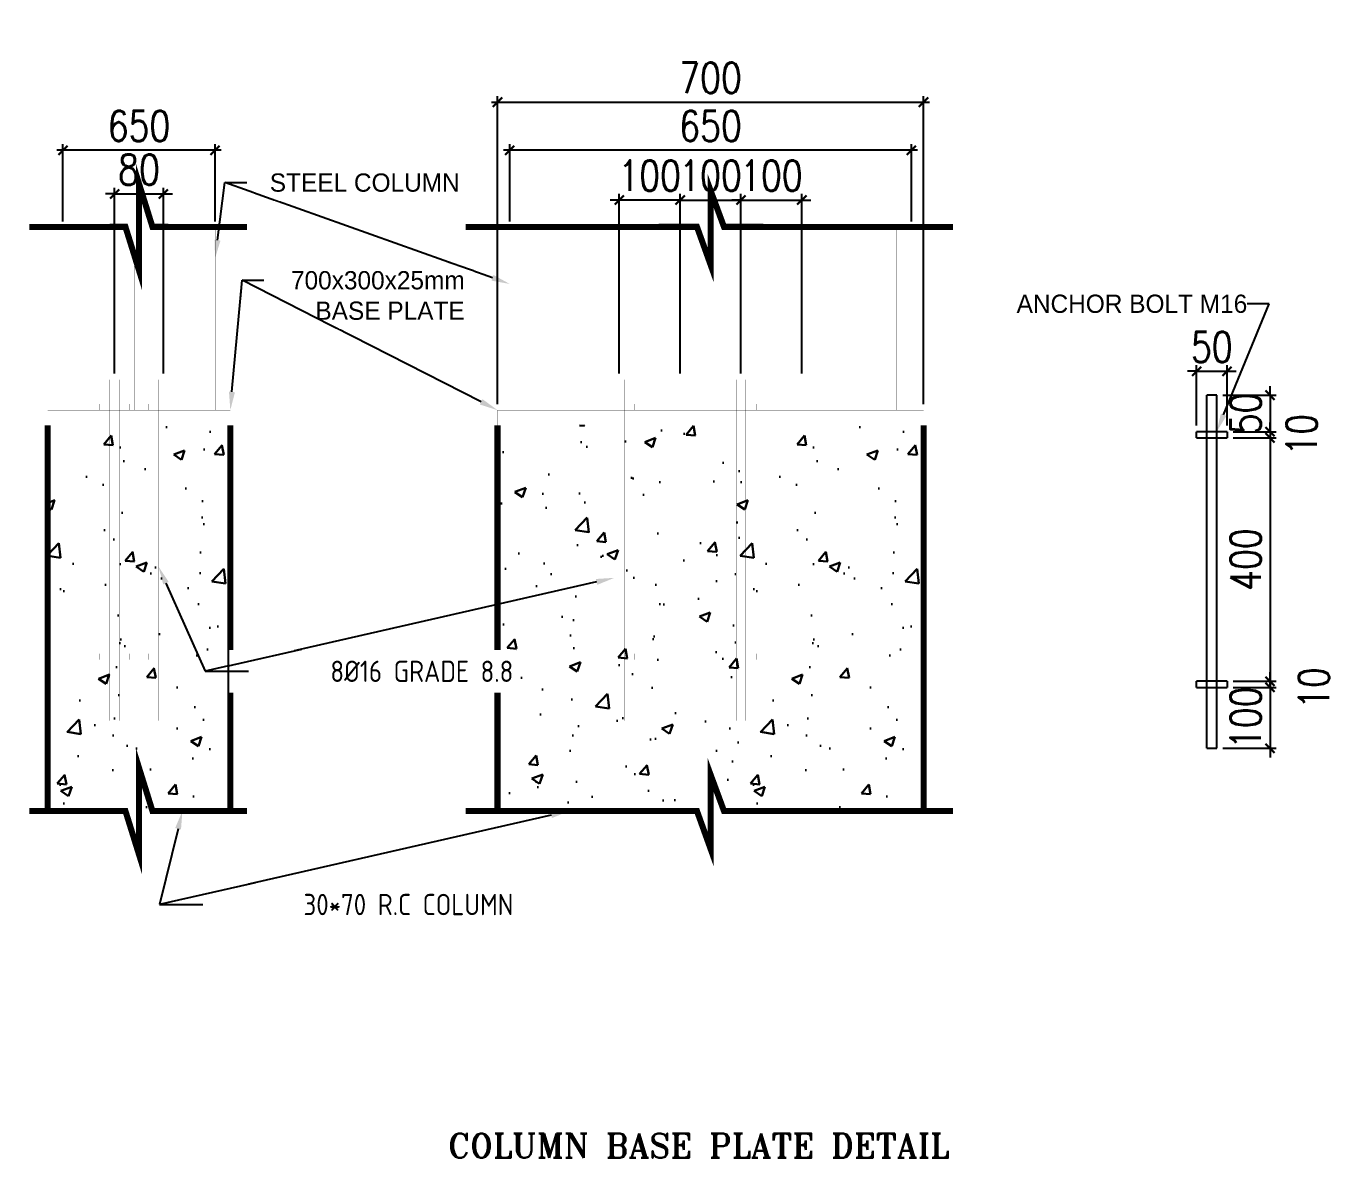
# Model space of a CAD drawing. Header units: millimetres. Extents: x -388065 to 2372687422, y -192755 to 667797.
# Drawn here: x 46190 to 48339, y -21024 to -19165 of the extents above; entities that cross this region are included whole.
import ezdxf
from ezdxf import colors
from ezdxf.entities.mleader import LeaderData, LeaderLine
from ezdxf.math import Vec2, Vec3

# ---------------------------------------------------------------- set-up
doc = ezdxf.new("R2010")
doc.units = ezdxf.units.MM
doc.linetypes.add('DASHDOTED', pattern=[110, 50, -25, 10, -25])
doc.layers.add('BEAMS', color=6, linetype='Continuous', lineweight=30)
doc.layers.add('TEXT', color=7, linetype='Continuous', lineweight=13)
doc.layers.add('BRAC', color=5, linetype='Continuous')
doc.styles.add('DIM', font='ROMANS.SHX', dxfattribs={"width": 0.8})
doc.styles.add('ROMANT', font='romant.shx')
doc.dimstyles.new('D100-1-20', dxfattribs={"dimtxt": 50, "dimasz": 15, "dimexe": 10, "dimexo": 10, "dimgap": 15, "dimtad": 1, "dimdec": 0, "dimzin": 13, "dimdsep": 46, "dimtxsty": 'DIM', "dimblk1": 'OBLIQUE', "dimblk2": 'OBLIQUE', "dimsah": 1, "dimcen": 0, "dimdle": 10, "dimclrd": 8, "dimclre": 8, "dimclrt": 6, "dimadec": 0, "dimazin": 0, "dimtfac": 1, "dimtdec": 0, "dimtix": 1, "dimtmove": 2, "dimatfit": 3, "dimldrblk": 'OBLIQUE', "dimfxl": 1, "dimtolj": 1, "dimtzin": 13, "dimarcsym": 0})

# ---------------------------------------------------------------- blocks, each defined once
blk = doc.blocks.new('_OBLIQUE')
at = {"color": 0, "linetype": 'ByBlock'}
blk.add_line((-0.5, -0.5), (0.5, 0.5), dxfattribs=at)
blk = doc.blocks.new('*D410')
at = {"layer": 'BEAMS', "color": 8, "lineweight": -2, "transparency": 16777216}
for p, q in [((48234, -19771.7), (48234, -19756.7)), ((48156.4, -19771.7), (48244, -19771.7)), ((48234, -19771.7), (48234, -19831.7)), ((48173.4, -19831.7), (48244, -19831.7)), ((48234, -19831.7), (48234, -19846.7))]:
    blk.add_line(p, q, dxfattribs=at)
at = {"layer": 'Defpoints', "color": 0, "transparency": 16777216}
for p in [(48146.4, -19771.7), (48163.4, -19831.7), (48234, -19831.7)]:
    blk.add_point(p, dxfattribs=at)
at = {"layer": 'BEAMS', "color": 8, "lineweight": -2, "transparency": 16777216, "xscale": 15, "yscale": 15, "zscale": 15}
for p, rotation in [((48234, -19771.7), 270), ((48234, -19831.7), 90)]:
    blk.add_blockref('_OBLIQUE', p, dxfattribs=dict(at, rotation=rotation))
at = {"layer": 'BEAMS', "color": 6, "transparency": 16777216, "insert": (48194, -19801.7), "char_height": 50, "attachment_point": 5, "rotation": 90, "style": 'DIM'}
blk.add_mtext('\\A1;50', dxfattribs=at)
blk = doc.blocks.new('*D411')
at = {"layer": 'BEAMS', "color": 8, "lineweight": -2, "transparency": 16777216}
for p, q in [((48234, -19831.7), (48234, -19816.7)), ((48173.4, -19831.7), (48244, -19831.7)), ((48173.4, -19841.7), (48244, -19841.7)), ((48234, -19831.7), (48234, -19841.7)), ((48234, -19841.7), (48234, -19856.7))]:
    blk.add_line(p, q, dxfattribs=at)
at = {"layer": 'Defpoints', "color": 0, "transparency": 16777216}
for p in [(48163.4, -19831.7), (48163.4, -19841.7), (48234, -19841.7)]:
    blk.add_point(p, dxfattribs=at)
at = {"layer": 'BEAMS', "color": 8, "lineweight": -2, "transparency": 16777216, "xscale": 15, "yscale": 15, "zscale": 15}
for p, rotation in [((48234, -19831.7), 270), ((48234, -19841.7), 90)]:
    blk.add_blockref('_OBLIQUE', p, dxfattribs=dict(at, rotation=rotation))
at = {"layer": 'BEAMS', "color": 6, "transparency": 16777216, "insert": (48285.9, -19836.7), "char_height": 50, "attachment_point": 5, "rotation": 90, "style": 'DIM'}
blk.add_mtext('\\A1;10', dxfattribs=at)
blk = doc.blocks.new('*D412')
at = {"layer": 'BEAMS', "color": 8, "lineweight": -2, "transparency": 16777216}
for p, q in [((48173.4, -19841.7), (48244, -19841.7)), ((48234, -19831.7), (48234, -20251.7)), ((48173.4, -20241.7), (48244, -20241.7))]:
    blk.add_line(p, q, dxfattribs=at)
at = {"layer": 'Defpoints', "color": 0, "transparency": 16777216}
for p in [(48163.4, -19841.7), (48163.4, -20241.7), (48234, -20241.7)]:
    blk.add_point(p, dxfattribs=at)
at = {"layer": 'BEAMS', "color": 8, "lineweight": -2, "transparency": 16777216, "xscale": 15, "yscale": 15, "zscale": 15}
for p, rotation in [((48234, -19841.7), 90), ((48234, -20241.7), 270)]:
    blk.add_blockref('_OBLIQUE', p, dxfattribs=dict(at, rotation=rotation))
at = {"layer": 'BEAMS', "color": 6, "transparency": 16777216, "insert": (48194, -20041.7), "char_height": 50, "attachment_point": 5, "rotation": 90, "style": 'DIM'}
blk.add_mtext('\\A1;400', dxfattribs=at)
blk = doc.blocks.new('*D413')
at = {"layer": 'BEAMS', "color": 8, "lineweight": -2, "transparency": 16777216}
for p, q in [((48234, -20241.7), (48234, -20226.7)), ((48173.4, -20241.7), (48244, -20241.7)), ((48173.4, -20251.7), (48244, -20251.7)), ((48234, -20241.7), (48234, -20251.7)), ((48234, -20251.7), (48234, -20266.7))]:
    blk.add_line(p, q, dxfattribs=at)
at = {"layer": 'Defpoints', "color": 0, "transparency": 16777216}
for p in [(48163.4, -20241.7), (48163.4, -20251.7), (48234, -20251.7)]:
    blk.add_point(p, dxfattribs=at)
at = {"layer": 'BEAMS', "color": 8, "lineweight": -2, "transparency": 16777216, "xscale": 15, "yscale": 15, "zscale": 15}
for p, rotation in [((48234, -20241.7), 270), ((48234, -20251.7), 90)]:
    blk.add_blockref('_OBLIQUE', p, dxfattribs=dict(at, rotation=rotation))
at = {"layer": 'BEAMS', "color": 6, "transparency": 16777216, "insert": (48306.1, -20252.8), "char_height": 50, "attachment_point": 5, "rotation": 90, "style": 'DIM'}
blk.add_mtext('\\A1;10', dxfattribs=at)
blk = doc.blocks.new('*D414')
at = {"layer": 'BEAMS', "color": 8, "lineweight": -2, "transparency": 16777216}
for p, q in [((48234, -20251.7), (48234, -20236.7)), ((48173.4, -20251.7), (48244, -20251.7)), ((48234, -20251.7), (48234, -20351.7)), ((48156.4, -20351.7), (48244, -20351.7)), ((48234, -20351.7), (48234, -20366.7))]:
    blk.add_line(p, q, dxfattribs=at)
at = {"layer": 'Defpoints', "color": 0, "transparency": 16777216}
for p in [(48163.4, -20251.7), (48146.4, -20351.7), (48234, -20351.7)]:
    blk.add_point(p, dxfattribs=at)
at = {"layer": 'BEAMS', "color": 8, "lineweight": -2, "transparency": 16777216, "xscale": 15, "yscale": 15, "zscale": 15}
for p, rotation in [((48234, -20251.7), 270), ((48234, -20351.7), 90)]:
    blk.add_blockref('_OBLIQUE', p, dxfattribs=dict(at, rotation=rotation))
at = {"layer": 'BEAMS', "color": 6, "transparency": 16777216, "insert": (48194, -20301.7), "char_height": 50, "attachment_point": 5, "rotation": 90, "style": 'DIM'}
blk.add_mtext('\\A1;100', dxfattribs=at)
blk = doc.blocks.new('*D419')
at = {"layer": 'BEAMS', "color": 8, "lineweight": -2, "transparency": 16777216}
for p, q in [((48113.4, -19821.7), (48113.4, -19722.4)), ((48163.4, -19821.7), (48163.4, -19722.4)), ((48113.4, -19732.4), (48098.4, -19732.4)), ((48113.4, -19732.4), (48163.4, -19732.4)), ((48163.4, -19732.4), (48178.4, -19732.4))]:
    blk.add_line(p, q, dxfattribs=at)
at = {"layer": 'Defpoints', "color": 0, "transparency": 16777216}
for p in [(48163.4, -19732.4), (48113.4, -19831.7), (48163.4, -19831.7)]:
    blk.add_point(p, dxfattribs=at)
at = {"layer": 'BEAMS', "color": 8, "lineweight": -2, "transparency": 16777216, "xscale": 15, "yscale": 15, "zscale": 15}
blk.add_blockref('_OBLIQUE', (48113.4, -19732.4), dxfattribs=at)
at = {"layer": 'BEAMS', "color": 8, "lineweight": -2, "transparency": 16777216, "xscale": 15, "yscale": 15, "zscale": 15, "rotation": 180}
blk.add_blockref('_OBLIQUE', (48163.4, -19732.4), dxfattribs=at)
at = {"layer": 'BEAMS', "color": 6, "transparency": 16777216, "insert": (48138.4, -19692.4), "char_height": 50, "attachment_point": 5, "style": 'DIM'}
blk.add_mtext('\\A1;50', dxfattribs=at)
blk = doc.blocks.new('*D428')
at = {"layer": 'BEAMS', "color": 8, "lineweight": -2, "transparency": 16777216}
for p, q in [((47264.8, -19736.3), (47264.8, -19441.1)), ((47364.8, -19736.3), (47364.8, -19441.1)), ((47264.8, -19451.1), (47249.8, -19451.1)), ((47264.8, -19451.1), (47364.8, -19451.1)), ((47364.8, -19451.1), (47379.8, -19451.1))]:
    blk.add_line(p, q, dxfattribs=at)
at = {"layer": 'Defpoints', "color": 0, "transparency": 16777216}
for p in [(47364.8, -19451.1), (47264.8, -19746.3), (47364.8, -19746.3)]:
    blk.add_point(p, dxfattribs=at)
at = {"layer": 'BEAMS', "color": 8, "lineweight": -2, "transparency": 16777216, "xscale": 15, "yscale": 15, "zscale": 15}
blk.add_blockref('_OBLIQUE', (47264.8, -19451.1), dxfattribs=at)
at = {"layer": 'BEAMS', "color": 8, "lineweight": -2, "transparency": 16777216, "xscale": 15, "yscale": 15, "zscale": 15, "rotation": 180}
blk.add_blockref('_OBLIQUE', (47364.8, -19451.1), dxfattribs=at)
at = {"layer": 'BEAMS', "color": 6, "transparency": 16777216, "insert": (47314.8, -19411.1), "char_height": 50, "attachment_point": 5, "style": 'DIM'}
blk.add_mtext('\\A1;100', dxfattribs=at)
blk = doc.blocks.new('*D429')
at = {"layer": 'BEAMS', "color": 8, "lineweight": -2, "transparency": 16777216}
for p, q in [((46954.8, -19290.3), (47674.8, -19290.3)), ((46964.8, -19786.3), (46964.8, -19280.3)), ((47664.8, -19786.3), (47664.8, -19280.3))]:
    blk.add_line(p, q, dxfattribs=at)
at = {"layer": 'Defpoints', "color": 0, "transparency": 16777216}
for p in [(47664.8, -19290.3), (46964.8, -19796.3), (47664.8, -19796.3)]:
    blk.add_point(p, dxfattribs=at)
at = {"layer": 'BEAMS', "color": 8, "lineweight": -2, "transparency": 16777216, "xscale": 15, "yscale": 15, "zscale": 15, "rotation": 180}
blk.add_blockref('_OBLIQUE', (46964.8, -19290.3), dxfattribs=at)
at = {"layer": 'BEAMS', "color": 8, "lineweight": -2, "transparency": 16777216, "xscale": 15, "yscale": 15, "zscale": 15}
blk.add_blockref('_OBLIQUE', (47664.8, -19290.3), dxfattribs=at)
at = {"layer": 'BEAMS', "color": 6, "transparency": 16777216, "insert": (47314.8, -19250.3), "char_height": 50, "attachment_point": 5, "style": 'DIM'}
blk.add_mtext('\\A1;700', dxfattribs=at)
blk = doc.blocks.new('*D430')
at = {"layer": 'BEAMS', "color": 8, "lineweight": -2, "transparency": 16777216}
for p, q in [((47654.8, -19369.4), (46974.8, -19369.4)), ((46984.8, -19486.3), (46984.8, -19359.4)), ((47644.8, -19486.3), (47644.8, -19359.4))]:
    blk.add_line(p, q, dxfattribs=at)
at = {"layer": 'Defpoints', "color": 0, "transparency": 16777216}
for p in [(46984.8, -19369.4), (46984.8, -19496.3), (47644.8, -19496.3)]:
    blk.add_point(p, dxfattribs=at)
at = {"layer": 'BEAMS', "color": 8, "lineweight": -2, "transparency": 16777216, "xscale": 15, "yscale": 15, "zscale": 15, "rotation": 180}
blk.add_blockref('_OBLIQUE', (46984.8, -19369.4), dxfattribs=at)
at = {"layer": 'BEAMS', "color": 8, "lineweight": -2, "transparency": 16777216, "xscale": 15, "yscale": 15, "zscale": 15}
blk.add_blockref('_OBLIQUE', (47644.8, -19369.4), dxfattribs=at)
at = {"layer": 'BEAMS', "color": 6, "transparency": 16777216, "insert": (47314.8, -19329.4), "char_height": 50, "attachment_point": 5, "style": 'DIM'}
blk.add_mtext('\\A1;650', dxfattribs=at)
blk = doc.blocks.new('*D431')
at = {"layer": 'BEAMS', "color": 8, "lineweight": -2, "transparency": 16777216}
for p, q in [((47364.8, -19736.3), (47364.8, -19441.1)), ((47464.8, -19736.3), (47464.8, -19441.1)), ((47364.8, -19451.1), (47349.8, -19451.1)), ((47364.8, -19451.1), (47464.8, -19451.1)), ((47464.8, -19451.1), (47479.8, -19451.1))]:
    blk.add_line(p, q, dxfattribs=at)
at = {"layer": 'Defpoints', "color": 0, "transparency": 16777216}
for p in [(47464.8, -19451.1), (47364.8, -19746.3), (47464.8, -19746.3)]:
    blk.add_point(p, dxfattribs=at)
at = {"layer": 'BEAMS', "color": 8, "lineweight": -2, "transparency": 16777216, "xscale": 15, "yscale": 15, "zscale": 15}
blk.add_blockref('_OBLIQUE', (47364.8, -19451.1), dxfattribs=at)
at = {"layer": 'BEAMS', "color": 8, "lineweight": -2, "transparency": 16777216, "xscale": 15, "yscale": 15, "zscale": 15, "rotation": 180}
blk.add_blockref('_OBLIQUE', (47464.8, -19451.1), dxfattribs=at)
at = {"layer": 'BEAMS', "color": 6, "transparency": 16777216, "insert": (47414.8, -19411.1), "char_height": 50, "attachment_point": 5, "style": 'DIM'}
blk.add_mtext('\\A1;100', dxfattribs=at)
blk = doc.blocks.new('*D432')
at = {"layer": 'BEAMS', "color": 8, "lineweight": -2, "transparency": 16777216}
for p, q in [((47164.8, -19736.3), (47164.8, -19441.1)), ((47264.8, -19736.3), (47264.8, -19441.1)), ((47164.8, -19451.1), (47149.8, -19451.1)), ((47264.8, -19451.1), (47164.8, -19451.1)), ((47264.8, -19451.1), (47279.8, -19451.1))]:
    blk.add_line(p, q, dxfattribs=at)
at = {"layer": 'Defpoints', "color": 0, "transparency": 16777216}
for p in [(47164.8, -19451.1), (47164.8, -19746.3), (47264.8, -19746.3)]:
    blk.add_point(p, dxfattribs=at)
at = {"layer": 'BEAMS', "color": 8, "lineweight": -2, "transparency": 16777216, "xscale": 15, "yscale": 15, "zscale": 15}
blk.add_blockref('_OBLIQUE', (47164.8, -19451.1), dxfattribs=at)
at = {"layer": 'BEAMS', "color": 8, "lineweight": -2, "transparency": 16777216, "xscale": 15, "yscale": 15, "zscale": 15, "rotation": 180}
blk.add_blockref('_OBLIQUE', (47264.8, -19451.1), dxfattribs=at)
at = {"layer": 'BEAMS', "color": 6, "transparency": 16777216, "insert": (47214.8, -19411.1), "char_height": 50, "attachment_point": 5, "style": 'DIM'}
blk.add_mtext('\\A1;100', dxfattribs=at)
blk = doc.blocks.new('*D433')
at = {"layer": 'BEAMS', "color": 8, "lineweight": -2, "transparency": 16777216}
for p, q in [((46335.8, -19441.1), (46320.8, -19441.1)), ((46335.8, -19736.3), (46335.8, -19431.1)), ((46335.8, -19441.1), (46415.8, -19441.1)), ((46415.8, -19736.3), (46415.8, -19431.1)), ((46415.8, -19441.1), (46430.8, -19441.1))]:
    blk.add_line(p, q, dxfattribs=at)
at = {"layer": 'Defpoints', "color": 0, "transparency": 16777216}
for p in [(46415.8, -19441.1), (46335.8, -19746.3), (46415.8, -19746.3)]:
    blk.add_point(p, dxfattribs=at)
at = {"layer": 'BEAMS', "color": 8, "lineweight": -2, "transparency": 16777216, "xscale": 15, "yscale": 15, "zscale": 15}
blk.add_blockref('_OBLIQUE', (46335.8, -19441.1), dxfattribs=at)
at = {"layer": 'BEAMS', "color": 8, "lineweight": -2, "transparency": 16777216, "xscale": 15, "yscale": 15, "zscale": 15, "rotation": 180}
blk.add_blockref('_OBLIQUE', (46415.8, -19441.1), dxfattribs=at)
at = {"layer": 'BEAMS', "color": 6, "transparency": 16777216, "insert": (46375.8, -19401.1), "char_height": 50, "attachment_point": 5, "style": 'DIM'}
blk.add_mtext('\\A1;80', dxfattribs=at)
blk = doc.blocks.new('*D434')
at = {"layer": 'BEAMS', "color": 8, "lineweight": -2, "transparency": 16777216}
for p, q in [((46510.8, -19369.4), (46240.8, -19369.4)), ((46250.8, -19486.3), (46250.8, -19359.4)), ((46500.8, -19486.3), (46500.8, -19359.4))]:
    blk.add_line(p, q, dxfattribs=at)
at = {"layer": 'Defpoints', "color": 0, "transparency": 16777216}
for p in [(46250.8, -19369.4), (46250.8, -19496.3), (46500.8, -19496.3)]:
    blk.add_point(p, dxfattribs=at)
at = {"layer": 'BEAMS', "color": 8, "lineweight": -2, "transparency": 16777216, "xscale": 15, "yscale": 15, "zscale": 15, "rotation": 180}
blk.add_blockref('_OBLIQUE', (46250.8, -19369.4), dxfattribs=at)
at = {"layer": 'BEAMS', "color": 8, "lineweight": -2, "transparency": 16777216, "xscale": 15, "yscale": 15, "zscale": 15}
blk.add_blockref('_OBLIQUE', (46500.8, -19369.4), dxfattribs=at)
at = {"layer": 'BEAMS', "color": 6, "transparency": 16777216, "insert": (46375.8, -19329.4), "char_height": 50, "attachment_point": 5, "style": 'DIM'}
blk.add_mtext('\\A1;650', dxfattribs=at)

msp = doc.modelspace()

# ---------------------------------------------------------------- linework, layer by layer
at = {"color": 255, "linetype": 'DASHDOTED', "ltscale": 0.005, "const_width": 0.1}
for points in [[(46375.8282, -20737.3081), (46375.8282, -19165.5423)], [(47314.8167, -20738.0318), (47314.8167, -19166.2661)]]:
    msp.add_lwpolyline(points, dxfattribs=at)
at = {"color": 4, "const_width": 10}
for points in [[(46195.3872, -19495.3145), (46281.8282, -19495.3145), (46353.4993, -19495.1369), (46375.8282, -19566.6765), (46375.8282, -19424.4081), (46397.8912, -19495.1369), (46469.8282, -19495.3145), (46553.4005, -19495.3145)], [(46912.4978, -19495.3145), (47117.7407, -19495.3145), (47292.4878, -19495.1369), (47314.8167, -19557.1781), (47314.8167, -19435.3541), (47336.8797, -19495.1369), (47517.4123, -19495.3145), (47713.0389, -19495.3145)], [(46225.8282, -20454.8379), (46225.8282, -19821.2661)], [(46525.8282, -19821.2661), (46525.8282, -20454.8379)], [(46964.8167, -20454.8379), (46964.8167, -19821.2661)], [(47664.8167, -19821.2661), (47664.8167, -20454.8379)], [(46195.3872, -20454.8379), (46281.8282, -20454.8379), (46353.4993, -20454.6603), (46375.8282, -20526.1999), (46375.8282, -20383.9315), (46397.8912, -20454.6603), (46469.8282, -20454.8379), (46553.4005, -20454.8379)], [(46912.4978, -20454.8379), (47117.7407, -20454.8379), (47292.4878, -20454.6603), (47314.8167, -20516.7015), (47314.8167, -20394.8775), (47336.8797, -20454.6603), (47517.4123, -20454.8379), (47713.0389, -20454.8379)]]:
    msp.add_lwpolyline(points, dxfattribs=at)
at = {"color": 255, "const_width": 0.2}
for points in [[(46383.3282, -19448.4514), (46383.3282, -19796.2661)], [(46250.8282, -19496.2661), (46250.8282, -19796.2661)], [(46500.8282, -19496.2661), (46500.8282, -19796.2661)], [(46984.8167, -19796.2661), (46984.8167, -19496.2661)], [(47009.8167, -19796.2661), (47009.8167, -19496.2661)], [(47619.8167, -19796.2661), (47619.8167, -19496.2661)], [(47644.8167, -19796.2661), (47644.8167, -19496.2661)], [(46368.3282, -19542.6472), (46368.3282, -19796.2661)], [(46343.8282, -19746.2661), (46327.8282, -19746.2661)], [(46327.8282, -20306.2661), (46327.8282, -19746.2661)], [(46343.8282, -20306.2661), (46343.8282, -19746.2661)], [(46423.8282, -19746.2661), (46407.8282, -19746.2661)], [(46407.8282, -20306.2661), (46407.8282, -19746.2661)], [(46423.8282, -20306.2661), (46423.8282, -19746.2661)], [(47172.8167, -19746.2661), (47156.8167, -19746.2661)], [(47156.8167, -20306.2661), (47156.8167, -19746.2661)], [(47172.8167, -20306.2661), (47172.8167, -19746.2661)], [(47272.8167, -19746.2661), (47256.8167, -19746.2661)], [(47256.8167, -20306.2661), (47256.8167, -19746.2661)], [(47272.8167, -19746.2661), (47256.8167, -19746.2661)], [(47256.8167, -20306.2661), (47256.8167, -19746.2661)], [(47272.8167, -20306.2661), (47272.8167, -19746.2661)], [(47272.8167, -20306.2661), (47272.8167, -19746.2661)], [(47372.8167, -19746.2661), (47356.8167, -19746.2661)], [(47356.8167, -20306.2661), (47356.8167, -19746.2661)], [(47372.8167, -19746.2661), (47356.8167, -19746.2661)], [(47356.8167, -20306.2661), (47356.8167, -19746.2661)], [(47372.8167, -20306.2661), (47372.8167, -19746.2661)], [(47372.8167, -20306.2661), (47372.8167, -19746.2661)], [(47472.8167, -19746.2661), (47456.8167, -19746.2661)], [(47456.8167, -20306.2661), (47456.8167, -19746.2661)], [(47472.8167, -20306.2661), (47472.8167, -19746.2661)], [(46310.8282, -19796.2661), (46310.8282, -19786.2661)], [(46360.8282, -19786.2661), (46310.8282, -19786.2661)], [(46310.8282, -19796.2661), (46310.8282, -19786.2661)], [(46360.8282, -19786.2661), (46310.8282, -19786.2661)], [(46310.8282, -19796.2661), (46310.8282, -19786.2661)], [(46360.8282, -19786.2661), (46310.8282, -19786.2661)], [(46310.8282, -19796.2661), (46310.8282, -19786.2661)], [(46360.8282, -19786.2661), (46310.8282, -19786.2661)], [(46360.8282, -19786.2661), (46360.8282, -19796.2661)], [(46360.8282, -19786.2661), (46360.8282, -19796.2661)], [(46360.8282, -19786.2661), (46360.8282, -19796.2661)], [(46360.8282, -19786.2661), (46360.8282, -19796.2661)], [(46390.8282, -19796.2661), (46390.8282, -19786.2661)], [(46440.8282, -19786.2661), (46390.8282, -19786.2661)], [(46390.8282, -19796.2661), (46390.8282, -19786.2661)], [(46440.8282, -19786.2661), (46390.8282, -19786.2661)], [(46390.8282, -19796.2661), (46390.8282, -19786.2661)], [(46440.8282, -19786.2661), (46390.8282, -19786.2661)], [(46390.8282, -19796.2661), (46390.8282, -19786.2661)], [(46440.8282, -19786.2661), (46390.8282, -19786.2661)], [(46440.8282, -19786.2661), (46440.8282, -19796.2661)], [(46440.8282, -19786.2661), (46440.8282, -19796.2661)], [(46440.8282, -19786.2661), (46440.8282, -19796.2661)], [(46440.8282, -19786.2661), (46440.8282, -19796.2661)], [(47139.8167, -19796.2661), (47139.8167, -19786.2661)], [(47189.8167, -19786.2661), (47139.8167, -19786.2661)], [(47139.8167, -19796.2661), (47139.8167, -19786.2661)], [(47189.8167, -19786.2661), (47139.8167, -19786.2661)], [(47189.8167, -19786.2661), (47189.8167, -19796.2661)], [(47189.8167, -19786.2661), (47189.8167, -19796.2661)], [(47239.8167, -19796.2661), (47239.8167, -19786.2661)], [(47289.8167, -19786.2661), (47239.8167, -19786.2661)], [(47239.8167, -19796.2661), (47239.8167, -19786.2661)], [(47289.8167, -19786.2661), (47239.8167, -19786.2661)], [(47289.8167, -19786.2661), (47289.8167, -19796.2661)], [(47289.8167, -19786.2661), (47289.8167, -19796.2661)], [(47339.8167, -19796.2661), (47339.8167, -19786.2661)], [(47389.8167, -19786.2661), (47339.8167, -19786.2661)], [(47339.8167, -19796.2661), (47339.8167, -19786.2661)], [(47389.8167, -19786.2661), (47339.8167, -19786.2661)], [(47389.8167, -19786.2661), (47389.8167, -19796.2661)], [(47389.8167, -19786.2661), (47389.8167, -19796.2661)], [(47439.8167, -19796.2661), (47439.8167, -19786.2661)], [(47489.8167, -19786.2661), (47439.8167, -19786.2661)], [(47439.8167, -19796.2661), (47439.8167, -19786.2661)], [(47489.8167, -19786.2661), (47439.8167, -19786.2661)], [(47489.8167, -19786.2661), (47489.8167, -19796.2661)], [(47489.8167, -19786.2661), (47489.8167, -19796.2661)], [(46225.8282, -19821.2661), (46225.8282, -19796.2661)], [(46525.8282, -19796.2661), (46225.8282, -19796.2661)], [(46368.3282, -19796.2661), (46250.8282, -19796.2661)], [(46310.8282, -19796.2661), (46360.8282, -19796.2661)], [(46310.8282, -19796.2661), (46360.8282, -19796.2661)], [(46310.8282, -19796.2661), (46360.8282, -19796.2661)], [(46310.8282, -19796.2661), (46360.8282, -19796.2661)], [(46383.3282, -19796.2661), (46368.3282, -19796.2661)], [(46500.8282, -19796.2661), (46383.3282, -19796.2661)], [(46390.8282, -19796.2661), (46440.8282, -19796.2661)], [(46390.8282, -19796.2661), (46440.8282, -19796.2661)], [(46390.8282, -19796.2661), (46440.8282, -19796.2661)], [(46390.8282, -19796.2661), (46440.8282, -19796.2661)], [(46525.8282, -19796.2661), (46525.8282, -19821.2661)], [(46964.8167, -19821.2661), (46964.8167, -19796.2661)], [(47664.8167, -19796.2661), (46964.8167, -19796.2661)], [(46984.8167, -19796.2661), (47009.8167, -19796.2661)], [(47009.8167, -19796.2661), (47619.8167, -19796.2661)], [(47139.8167, -19796.2661), (47189.8167, -19796.2661)], [(47139.8167, -19796.2661), (47189.8167, -19796.2661)], [(47239.8167, -19796.2661), (47289.8167, -19796.2661)], [(47239.8167, -19796.2661), (47289.8167, -19796.2661)], [(47339.8167, -19796.2661), (47389.8167, -19796.2661)], [(47339.8167, -19796.2661), (47389.8167, -19796.2661)], [(47439.8167, -19796.2661), (47489.8167, -19796.2661)], [(47439.8167, -19796.2661), (47489.8167, -19796.2661)], [(47619.8167, -19796.2661), (47644.8167, -19796.2661)], [(47664.8167, -19796.2661), (47664.8167, -19821.2661)], [(46225.8282, -19821.2661), (46525.8282, -19821.2661)], [(46375.8282, -19821.2661), (46225.8282, -19821.2661)], [(46225.8282, -19821.2661), (46225.8282, -19821.2661)], [(46225.8282, -19821.2661), (46225.8282, -19821.2661)], [(46225.8282, -19821.2661), (46225.8282, -19821.2661)], [(46225.8282, -19821.2661), (46225.8282, -19821.2661)], [(46225.8282, -19821.2661), (46525.8282, -19821.2661)], [(46525.8282, -19821.2661), (46225.8282, -19821.2661)], [(46225.8282, -19821.2661), (46375.8282, -19821.2661)], [(46225.8282, -20454.8379), (46225.8282, -19821.2661)], [(46525.8282, -19821.2661), (46225.8282, -19821.2661)], [(46525.8282, -19821.2661), (46375.8282, -19821.2661)], [(46375.8282, -19821.2661), (46525.8282, -19821.2661)], [(46525.8282, -19821.2661), (46525.8282, -19821.2661)], [(46525.8282, -19821.2661), (46525.8282, -19821.2661)], [(46525.8282, -19821.2661), (46525.8282, -19821.2661)], [(46525.8282, -19821.2661), (46525.8282, -20454.8379)], [(46964.8167, -19821.2661), (47664.8167, -19821.2661)], [(47314.8167, -19821.2661), (46964.8167, -19821.2661)], [(46964.8167, -19821.2661), (46964.8167, -19821.2661)], [(46964.8167, -19821.2661), (46964.8167, -19821.2661)], [(46964.8167, -19821.2661), (46964.8167, -19821.2661)], [(46964.8167, -19821.2661), (46964.8167, -19821.2661)], [(46964.8167, -19821.2661), (47664.8167, -19821.2661)], [(47664.8167, -19821.2661), (46964.8167, -19821.2661)], [(46964.8167, -19821.2661), (47314.8167, -19821.2661)], [(46964.8167, -20454.8379), (46964.8167, -19821.2661)], [(47664.8167, -19821.2661), (46964.8167, -19821.2661)], [(47664.8167, -19821.2661), (47314.8167, -19821.2661)], [(47314.8167, -19821.2661), (47664.8167, -19821.2661)], [(47664.8167, -19821.2661), (47664.8167, -19821.2661)], [(47664.8167, -19821.2661), (47664.8167, -19821.2661)], [(47664.8167, -19821.2661), (47664.8167, -19821.2661)], [(47664.8167, -19821.2661), (47664.8167, -20454.8379)], [(46310.8282, -20206.2661), (46310.8282, -20196.2661)], [(46360.8282, -20196.2661), (46310.8282, -20196.2661)], [(46310.8282, -20206.2661), (46360.8282, -20206.2661)], [(46360.8282, -20196.2661), (46360.8282, -20206.2661)], [(46390.8282, -20206.2661), (46390.8282, -20196.2661)], [(46440.8282, -20196.2661), (46390.8282, -20196.2661)], [(46390.8282, -20206.2661), (46440.8282, -20206.2661)], [(46440.8282, -20196.2661), (46440.8282, -20206.2661)], [(47139.8167, -20206.2661), (47139.8167, -20196.2661)], [(47189.8167, -20196.2661), (47139.8167, -20196.2661)], [(47139.8167, -20206.2661), (47189.8167, -20206.2661)], [(47189.8167, -20196.2661), (47189.8167, -20206.2661)], [(47239.8167, -20206.2661), (47239.8167, -20196.2661)], [(47289.8167, -20196.2661), (47239.8167, -20196.2661)], [(47239.8167, -20206.2661), (47239.8167, -20196.2661)], [(47289.8167, -20196.2661), (47239.8167, -20196.2661)], [(47239.8167, -20206.2661), (47289.8167, -20206.2661)], [(47239.8167, -20206.2661), (47289.8167, -20206.2661)], [(47289.8167, -20196.2661), (47289.8167, -20206.2661)], [(47289.8167, -20196.2661), (47289.8167, -20206.2661)], [(47339.8167, -20206.2661), (47339.8167, -20196.2661)], [(47389.8167, -20196.2661), (47339.8167, -20196.2661)], [(47339.8167, -20206.2661), (47339.8167, -20196.2661)], [(47389.8167, -20196.2661), (47339.8167, -20196.2661)], [(47339.8167, -20206.2661), (47389.8167, -20206.2661)], [(47339.8167, -20206.2661), (47389.8167, -20206.2661)], [(47389.8167, -20196.2661), (47389.8167, -20206.2661)], [(47389.8167, -20196.2661), (47389.8167, -20206.2661)], [(47439.8167, -20206.2661), (47439.8167, -20196.2661)], [(47489.8167, -20196.2661), (47439.8167, -20196.2661)], [(47439.8167, -20206.2661), (47489.8167, -20206.2661)], [(47489.8167, -20196.2661), (47489.8167, -20206.2661)], [(46327.8282, -20306.2661), (46343.8282, -20306.2661)], [(46407.8282, -20306.2661), (46423.8282, -20306.2661)], [(47156.8167, -20306.2661), (47172.8167, -20306.2661)], [(47256.8167, -20306.2661), (47272.8167, -20306.2661)], [(47256.8167, -20306.2661), (47272.8167, -20306.2661)], [(47356.8167, -20306.2661), (47372.8167, -20306.2661)], [(47356.8167, -20306.2661), (47372.8167, -20306.2661)], [(47456.8167, -20306.2661), (47472.8167, -20306.2661)]]:
    msp.add_lwpolyline(points, dxfattribs=at)
at = {"color": 255, "linetype": 'DASHDOTED', "const_width": 0.2}
for points in [[(46984.8167, -19496.2661), (47009.8167, -19496.2661)], [(47619.8167, -19496.2661), (47644.8167, -19496.2661)]]:
    msp.add_lwpolyline(points, dxfattribs=at)
at = {"color": 50}
for points, const_width in [([(47473.8167, -19796.2661), (47443.8167, -19796.2661)], 0.1), ([(46375.8282, -19821.2661), (46375.8282, -19821.2661)], 0.2), ([(47314.8167, -19821.2661), (47314.8167, -19821.2661)], 0.2), ([(47473.8167, -20196.2661), (47443.8167, -20196.2661)], 0.1), ([(47473.8167, -20206.2661), (47443.8167, -20206.2661)], 0.1)]:
    msp.add_lwpolyline(points, dxfattribs=dict(at, const_width=const_width))
at = {"layer": 'BRAC'}
for points in [[(48146.3616, -19771.6538), (48130.3616, -19771.6538)], [(48130.3616, -20351.6538), (48130.3616, -19771.6538)], [(48146.3616, -20351.6538), (48146.3616, -19771.6538)], [(48113.3616, -19841.6538), (48113.3616, -19831.6538)], [(48163.3616, -19831.6538), (48113.3616, -19831.6538)], [(48113.3616, -19841.6538), (48113.3616, -19831.6538)], [(48163.3616, -19831.6538), (48113.3616, -19831.6538)], [(48113.3616, -19841.6538), (48163.3616, -19841.6538)], [(48113.3616, -19841.6538), (48163.3616, -19841.6538)], [(48163.3616, -19831.6538), (48163.3616, -19841.6538)], [(48163.3616, -19831.6538), (48163.3616, -19841.6538)], [(48113.3616, -20251.6538), (48113.3616, -20241.6538)], [(48163.3616, -20241.6538), (48113.3616, -20241.6538)], [(48113.3616, -20251.6538), (48163.3616, -20251.6538)], [(48163.3616, -20241.6538), (48163.3616, -20251.6538)], [(48130.3616, -20351.6538), (48146.3616, -20351.6538)]]:
    msp.add_lwpolyline(points, dxfattribs=at)

# ---------------------------------------------------------------- texts
at = {"layer": 'TEXT', "color": 7, "insert": (46883.6163, -20984.4419), "char_height": 40, "width": 1052.550428, "attachment_point": 1, "style": 'ROMANT'}
msp.add_mtext('COLUMN BASE PLATE DETAIL', dxfattribs=at)

# ---------------------------------------------------------------- dimensions: what is measured, and where the dimension line sits
at = {"layer": 'BEAMS'}
for base, p1, p2, picture, middle in [((46415.8282, -19441.1154), (46335.8282, -19746.2661), (46415.8282, -19746.2661), '*D433', (46375.8282, -19401.1154)), ((47164.8167, -19451.1154), (47264.8167, -19746.2661), (47164.8167, -19746.2661), '*D432', (47214.8167, -19411.1154)), ((47364.8167, -19451.1154), (47264.8167, -19746.2661), (47364.8167, -19746.2661), '*D428', (47314.8167, -19411.1154)), ((47464.8167, -19451.1154), (47364.8167, -19746.2661), (47464.8167, -19746.2661), '*D431', (47414.8167, -19411.1154)), ((48163.3616, -19732.4416), (48113.3616, -19831.6538), (48163.3616, -19831.6538), '*D419', (48138.3616, -19692.4416))]:
    dim = msp.add_linear_dim(base=base, p1=p1, p2=p2, dimstyle='D100-1-20', dxfattribs=at)
    dim.commit()
    dim.dimension.update_dxf_attribs({"geometry": picture, "text_midpoint": middle})
dim = msp.add_linear_dim(base=(48233.9936, -19831.6538), p1=(48146.3616, -19771.6538), p2=(48163.3616, -19831.6538), angle=90, text='50', dimstyle='D100-1-20', dxfattribs=at)
dim.commit()
dim.dimension.update_dxf_attribs({"geometry": '*D410', "text_midpoint": (48193.9936, -19801.6538)})
for base, p1, p2, picture, middle in [((48233.9936, -19841.6538), (48163.3616, -19831.6538), (48163.3616, -19841.6538), '*D411', (48285.9026, -19836.6538)), ((48233.9936, -20251.6538), (48163.3616, -20241.6538), (48163.3616, -20251.6538), '*D413', (48306.0666, -20252.8247))]:
    dim = msp.add_linear_dim(base=base, p1=p1, p2=p2, angle=90, dimstyle='D100-1-20', dxfattribs=at)
    dim.commit()
    dim.dimension.update_dxf_attribs({"geometry": picture, "text_midpoint": middle, "dimtype": 160})
for base, p1, p2, picture, middle in [((48233.9936, -20241.6538), (48163.3616, -19841.6538), (48163.3616, -20241.6538), '*D412', (48193.9936, -20041.6538)), ((48233.9936, -20351.6538), (48163.3616, -20251.6538), (48146.3616, -20351.6538), '*D414', (48193.9936, -20301.6538))]:
    dim = msp.add_linear_dim(base=base, p1=p1, p2=p2, angle=90, dimstyle='D100-1-20', dxfattribs=at)
    dim.commit()
    dim.dimension.update_dxf_attribs({"geometry": picture, "text_midpoint": middle})

# ---------------------------------------------------------------- next in the draw order: leaders
at = {"color": 3, "lineweight": 25}
ml = msp.add_multileader_mtext('Standard', dxfattribs=at)
ml.set_content('700x300x25mm BASE PLATE', color=3)
ml.set_leader_properties()
ml.build(insert=Vec2(0, 0))
ml.multileader.update_dxf_attribs({"text_right_attachment_type": 2, "dogleg_length": 35.7023, "arrow_head_size": 30})
ctx = ml.context
ctx.base_point, ctx.char_height, ctx.arrow_head_size, ctx.landing_gap_size, ctx.plane_origin = Vec3(46580.895, -19582.8661), 30, 30, 0.0135, Vec3(47405.4564, -19731.0324)
ctx.right_attachment, ctx.text_align_type = 2, 2
notes = []
notes.append((ctx, [(0, (1, 1, 0), (46545.1926, -19582.8661), (1, 0), 35.7023, [(0, [(46964.8167, -19796.2661)], 0, []), (1, [(46525.8282, -19796.2661)], 0, [])])]))
ctx.mtext.insert, ctx.mtext.width, ctx.mtext.defined_height, ctx.mtext.alignment, ctx.mtext.flow_direction = Vec3(46910.9085, -19567.8661), 351.745378, 155.187, 3, 5
ctx.mtext.has_bg_fill, ctx.mtext.bg_color, ctx.mtext.bg_scale_factor, ctx.mtext.bg_transparency, ctx.mtext.use_window_bg_color = 1, -1027028792, 1.5, 0, 1
ml = msp.add_multileader_mtext('Standard', dxfattribs=at)
ml.set_content('ANCHOR BOLT M16', color=3)
ml.set_leader_properties()
ml.build(insert=Vec2(0, 0))
ml.multileader.update_dxf_attribs({"text_right_attachment_type": 2, "dogleg_length": 35.7023, "arrow_head_size": 30})
ctx = ml.context
ctx.base_point, ctx.char_height, ctx.arrow_head_size, ctx.landing_gap_size, ctx.plane_origin = Vec3(47766.6208, -19621.4653), 30, 30, 0.0135, Vec3(48242.3832, -19770.0064)
ctx.right_attachment, ctx.text_align_type = 2, 2
notes.append((ctx, [(1, (1, 1, 0), (48232.3502, -19621.4653), (-1, 0), 35.7023, [(0, [(48146.3616, -19831.6538)], 0, [])])]))
ctx.mtext.insert, ctx.mtext.alignment, ctx.mtext.flow_direction = Vec3(48196.6343, -19606.4653), 3, 5
ctx.mtext.has_bg_fill, ctx.mtext.bg_color, ctx.mtext.bg_scale_factor, ctx.mtext.bg_transparency, ctx.mtext.use_window_bg_color = 1, -1027028792, 1.5, 0, 1
ml = msp.add_multileader_mtext('Standard', dxfattribs=at)
ml.set_content('\\A1;{\\Fdim|c0;\\C7;8%%C16 GRADE 8.8}', color=3)
ml.set_leader_properties()
ml.build(insert=Vec2(0, 0))
ml.multileader.update_dxf_attribs({"text_right_attachment_type": 2, "dogleg_length": 22.4749, "arrow_head_size": 30})
ctx = ml.context
ctx.base_point, ctx.char_height, ctx.arrow_head_size, ctx.landing_gap_size, ctx.plane_origin = Vec3(46555.7595, -20225.2509), 35, 30, 0.0135, Vec3(47053.6702, -20208.0042)
ctx.right_attachment, ctx.text_align_type = 2, 2
notes.append((ctx, [(0, (1, 1, 0), (46484.7295, -20225.2509), (1, 0), 71.0299, [(0, [(47156.8167, -20071.6978)], 0, []), (1, [(46407.8282, -20053.1083)], 0, [])])]))
ctx.mtext.insert, ctx.mtext.width, ctx.mtext.alignment, ctx.mtext.flow_direction = Vec3(46990.773, -20207.7509), 449.087668, 3, 5
ctx.mtext.has_bg_fill, ctx.mtext.bg_color, ctx.mtext.bg_scale_factor, ctx.mtext.bg_transparency, ctx.mtext.use_window_bg_color = 1, -1027028792, 1.5, 0, 1
ml = msp.add_multileader_mtext('Standard', dxfattribs=at)
ml.set_content('\\A1;{\\Fdim|c0;\\C7;30*70 R.C COLUMN}', color=3)
ml.set_leader_properties()
ml.build(insert=Vec2(0, 0))
ml.multileader.update_dxf_attribs({"text_right_attachment_type": 2, "dogleg_length": 22.4749, "arrow_head_size": 30})
ctx = ml.context
ctx.base_point, ctx.char_height, ctx.arrow_head_size, ctx.landing_gap_size, ctx.plane_origin = Vec3(46480.7595, -20608.3512), 35, 30, 0.0135, Vec3(47053.6702, -20591.1046)
ctx.right_attachment, ctx.text_align_type = 2, 2
notes.append((ctx, [(0, (1, 1, 0), (46409.7295, -20608.3512), (1, 0), 71.0299, [(0, [(47082.3373, -20454.8379)], 0, []), (1, [(46447.0924, -20454.7818)], 0, [])])]))
ctx.mtext.insert, ctx.mtext.width, ctx.mtext.alignment, ctx.mtext.flow_direction = Vec3(46990.773, -20590.8512), 521.082406, 3, 5
ctx.mtext.has_bg_fill, ctx.mtext.bg_color, ctx.mtext.bg_scale_factor, ctx.mtext.bg_transparency, ctx.mtext.use_window_bg_color = 1, -1027028792, 1.5, 0, 1
for ctx, leaders in notes:
    for number, flags, end, landing, length, lines in leaders:
        leader = LeaderData()
        leader.index, (leader.has_last_leader_line, leader.has_dogleg_vector, leader.attachment_direction) = number, flags
        leader.last_leader_point, leader.dogleg_vector, leader.dogleg_length = Vec3(end), Vec3(landing), length
        for number, points, colour, breaks in lines:
            line = LeaderLine()
            line.index, line.vertices, line.color, line.breaks = number, Vec3.list(points), colors.encode_raw_color(colour), breaks
            leader.lines.append(line)
        ctx.leaders.append(leader)

# ---------------------------------------------------------------- next in the draw order: hatches: boundary and pattern name
at = {"layer": 'BEAMS'}
h = msp.add_hatch(dxfattribs=at)
h.set_pattern_fill('AR-CONC', color=255)
h.set_pattern_definition([(50, (-16629.17, -6074.7), (182.18467, -15.9391), [19.05, -209.55]), (355, (-16629.17, -6074.7), (-35.2434, 191.05685), [15.24, -167.6406]), (100.45144, (-16613.99, -6076.03), (146.94125, 175.11775), [16.19, -178.09024]), (46.1842, (-16629.17, -6023.9), (271.07904, -42.0423), [28.575, -314.325]), (96.63556, (-16606.58, -6027.4), (237.4041, 247.4261), [24.285, -267.1356]), (351.18415, (-16629.17, -6023.9), (237.4041, 247.4261), [22.86, -251.4597]), (21, (-16603.77, -6036.6), (151.6144, -102.2652), [19.05, -209.55]), (326, (-16603.77, -6036.6), (61.80203, 184.18797), [15.24, -167.64]), (71.45144, (-16591.14, -6045.12), (213.4164, 81.92277), [16.19, -178.08994]), (37.5, (-16629.17, -6074.7), (3.0886, 84.55504), [0, -165.608, 0, -170.18, 0, -168.275]), (7.5, (-16629.17, -6074.7), (66.81966, 100.18057), [0, -97.028, 0, -161.798, 0, -64.135]), (327.5, (-16685.814, -6074.7), (135.590595, -5.728744), [0, -63.5, 0, -198.12, 0, -262.89]), (317.5, (-16711.21, -6074.7), (148.12918, 25.4265), [0, -82.55, 0, -131.572, 0, -186.69])])
h.paths.add_polyline_path([(46225.8282, -19821.2661), (46225.8282, -20454.8379), (46525.8282, -20454.8379), (46525.8282, -19821.2661)])
h = msp.add_hatch(dxfattribs=at)
h.set_pattern_fill('AR-CONC', color=255)
h.set_pattern_definition([(50, (-15490.18, -6074.7), (182.18467, -15.9391), [19.05, -209.55]), (355, (-15490.18, -6074.7), (-35.2434, 191.05685), [15.24, -167.6406]), (100.45144, (-15475, -6076.03), (146.94125, 175.11775), [16.19, -178.09024]), (46.1842, (-15490.18, -6023.9), (271.07904, -42.0423), [28.575, -314.325]), (96.63556, (-15467.6, -6027.4), (237.4041, 247.4261), [24.285, -267.1356]), (351.18415, (-15490.18, -6023.9), (237.4041, 247.4261), [22.86, -251.4597]), (21, (-15464.78, -6036.6), (151.6144, -102.2652), [19.05, -209.55]), (326, (-15464.78, -6036.6), (61.80203, 184.18797), [15.24, -167.64]), (71.45144, (-15452.15, -6045.12), (213.4164, 81.92277), [16.19, -178.08994]), (37.5, (-15490.183, -6074.7), (3.0886, 84.55504), [0, -165.608, 0, -170.18, 0, -168.275]), (7.5, (-15490.18, -6074.7), (66.81966, 100.18057), [0, -97.028, 0, -161.798, 0, -64.135]), (327.5, (-15546.825, -6074.7), (135.590595, -5.728744), [0, -63.5, 0, -198.12, 0, -262.89]), (317.5, (-15572.23, -6074.7), (148.12918, 25.4265), [0, -82.55, 0, -131.572, 0, -186.69])])
h.paths.add_polyline_path([(46964.8167, -19821.2661), (46964.8167, -20454.8379), (47664.8167, -20454.8379), (47664.8167, -19821.2661)])

# ---------------------------------------------------------------- next in the draw order: leaders
at = {"color": 3, "lineweight": 25}
ml = msp.add_multileader_mtext('Standard', dxfattribs=at)
ml.set_content('STEEL COLUMN ', color=3)
ml.set_leader_properties()
ml.build(insert=Vec2(0, 0))
ml.multileader.update_dxf_attribs({"text_right_attachment_type": 2, "dogleg_length": 35.7023, "arrow_head_size": 30})
ctx = ml.context
ctx.base_point, ctx.char_height, ctx.arrow_head_size, ctx.landing_gap_size, ctx.plane_origin = Vec3(46552.7249, -19422.4326), 30, 30, 0.0135, Vec3(47065.9526, -19527.2617)
ctx.right_attachment, ctx.text_align_type = 2, 2
notes = []
notes.append((ctx, [(0, (1, 1, 0), (46517.0225, -19422.4326), (1, 0), 35.7023, [(0, [(46984.8167, -19588.9091)], 0, []), (1, [(46500.8282, -19546.8468)], 0, [])])]))
ctx.mtext.insert, ctx.mtext.alignment, ctx.mtext.flow_direction = Vec3(46902.7384, -19407.4326), 3, 5
ctx.mtext.has_bg_fill, ctx.mtext.bg_color, ctx.mtext.bg_scale_factor, ctx.mtext.bg_transparency, ctx.mtext.use_window_bg_color = 1, -1027028792, 1.5, 0, 1
for ctx, leaders in notes:
    for number, flags, end, landing, length, lines in leaders:
        leader = LeaderData()
        leader.index, (leader.has_last_leader_line, leader.has_dogleg_vector, leader.attachment_direction) = number, flags
        leader.last_leader_point, leader.dogleg_vector, leader.dogleg_length = Vec3(end), Vec3(landing), length
        for number, points, colour, breaks in lines:
            line = LeaderLine()
            line.index, line.vertices, line.color, line.breaks = number, Vec3.list(points), colors.encode_raw_color(colour), breaks
            leader.lines.append(line)
        ctx.leaders.append(leader)

# ---------------------------------------------------------------- next in the draw order: dimensions: what is measured, and where the dimension line sits
at = {"layer": 'BEAMS'}
dim = msp.add_linear_dim(base=(47664.8167, -19290.3383), p1=(46964.8167, -19796.2661), p2=(47664.8167, -19796.2661), dimstyle='D100-1-20', dxfattribs=at)
dim.commit()
dim.dimension.update_dxf_attribs({"geometry": '*D429', "text_midpoint": (47314.8167, -19250.3383)})
for base, p1, p2, picture, middle in [((46250.8282, -19369.4078), (46500.8282, -19496.2661), (46250.8282, -19496.2661), '*D434', (46375.8282, -19329.4078)), ((46984.8167, -19369.4078), (47644.8167, -19496.2661), (46984.8167, -19496.2661), '*D430', (47314.8167, -19329.4078))]:
    dim = msp.add_linear_dim(base=base, p1=p1, p2=p2, text='650', dimstyle='D100-1-20', dxfattribs=at)
    dim.commit()
    dim.dimension.update_dxf_attribs({"geometry": picture, "text_midpoint": middle})

doc.saveas('drawing.dxf')
